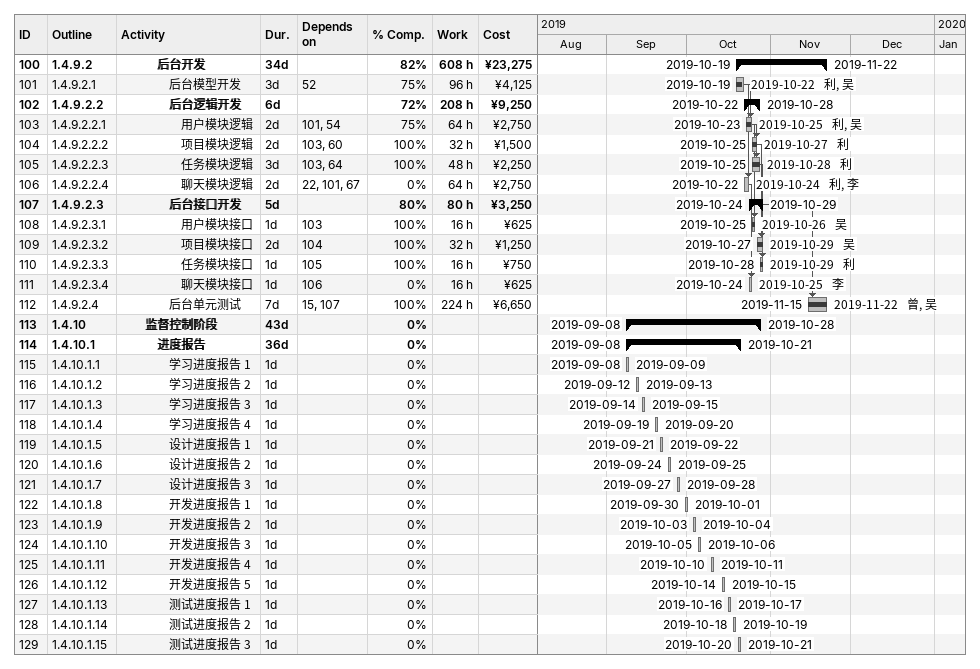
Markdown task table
| ID | WBS | Task | Duration | Start | Finish | Predecessors | Resources | % complete | Work (h) | Cost (¥) |
|---|---|---|---|---|---|---|---|---|---|---|
| 100 | 1.4.9.2 | **后台开发** | 34d | 2019-10-19 | 2019-11-22 |  |  | 82 | 608 | 23275 |
| 101 | 1.4.9.2.1 | 后台模型开发 | 3d | 2019-10-19 | 2019-10-22 | 52 | 利, 吴 | 75 | 96 | 4125 |
| 102 | 1.4.9.2.2 | **后台逻辑开发** | 6d | 2019-10-22 | 2019-10-28 |  |  | 72 | 208 | 9250 |
| 103 | 1.4.9.2.2.1 | 用户模块逻辑 | 2d | 2019-10-23 | 2019-10-25 | 101, 54 | 利, 吴 | 75 | 64 | 2750 |
| 104 | 1.4.9.2.2.2 | 项目模块逻辑 | 2d | 2019-10-25 | 2019-10-27 | 103, 60 | 利 | 100 | 32 | 1500 |
| 105 | 1.4.9.2.2.3 | 任务模块逻辑 | 3d | 2019-10-25 | 2019-10-28 | 103, 64 | 利 | 100 | 48 | 2250 |
| 106 | 1.4.9.2.2.4 | 聊天模块逻辑 | 2d | 2019-10-22 | 2019-10-24 | 22, 101, 67 | 利, 李 | 0 | 64 | 2750 |
| 107 | 1.4.9.2.3 | **后台接口开发** | 5d | 2019-10-24 | 2019-10-29 |  |  | 80 | 80 | 3250 |
| 108 | 1.4.9.2.3.1 | 用户模块接口 | 1d | 2019-10-25 | 2019-10-26 | 103 | 吴 | 100 | 16 | 625 |
| 109 | 1.4.9.2.3.2 | 项目模块接口 | 2d | 2019-10-27 | 2019-10-29 | 104 | 吴 | 100 | 32 | 1250 |
| 110 | 1.4.9.2.3.3 | 任务模块接口 | 1d | 2019-10-28 | 2019-10-29 | 105 | 利 | 100 | 16 | 750 |
| 111 | 1.4.9.2.3.4 | 聊天模块接口 | 1d | 2019-10-24 | 2019-10-25 | 106 | 李 | 0 | 16 | 625 |
| 112 | 1.4.9.2.4 | 后台单元测试 | 7d | 2019-11-15 | 2019-11-22 | 15, 107 | 曾, 吴 | 100 | 224 | 6650 |
| 113 | 1.4.10 | **监督控制阶段** | 43d | 2019-09-08 | 2019-10-28 |  |  | 0 |  |  |
| 114 | 1.4.10.1 | **进度报告** | 36d | 2019-09-08 | 2019-10-21 |  |  | 0 |  |  |
| 115 | 1.4.10.1.1 | 学习进度报告 1 | 1d | 2019-09-08 | 2019-09-09 |  |  | 0 |  |  |
| 116 | 1.4.10.1.2 | 学习进度报告 2 | 1d | 2019-09-12 | 2019-09-13 |  |  | 0 |  |  |
| 117 | 1.4.10.1.3 | 学习进度报告 3 | 1d | 2019-09-14 | 2019-09-15 |  |  | 0 |  |  |
| 118 | 1.4.10.1.4 | 学习进度报告 4 | 1d | 2019-09-19 | 2019-09-20 |  |  | 0 |  |  |
| 119 | 1.4.10.1.5 | 设计进度报告 1 | 1d | 2019-09-21 | 2019-09-22 |  |  | 0 |  |  |
| 120 | 1.4.10.1.6 | 设计进度报告 2 | 1d | 2019-09-24 | 2019-09-25 |  |  | 0 |  |  |
| 121 | 1.4.10.1.7 | 设计进度报告 3 | 1d | 2019-09-27 | 2019-09-28 |  |  | 0 |  |  |
| 122 | 1.4.10.1.8 | 开发进度报告 1 | 1d | 2019-09-30 | 2019-10-01 |  |  | 0 |  |  |
| 123 | 1.4.10.1.9 | 开发进度报告 2 | 1d | 2019-10-03 | 2019-10-04 |  |  | 0 |  |  |
| 124 | 1.4.10.1.10 | 开发进度报告 3 | 1d | 2019-10-05 | 2019-10-06 |  |  | 0 |  |  |
| 125 | 1.4.10.1.11 | 开发进度报告 4 | 1d | 2019-10-10 | 2019-10-11 |  |  | 0 |  |  |
| 126 | 1.4.10.1.12 | 开发进度报告 5 | 1d | 2019-10-14 | 2019-10-15 |  |  | 0 |  |  |
| 127 | 1.4.10.1.13 | 测试进度报告 1 | 1d | 2019-10-16 | 2019-10-17 |  |  | 0 |  |  |
| 128 | 1.4.10.1.14 | 测试进度报告 2 | 1d | 2019-10-18 | 2019-10-19 |  |  | 0 |  |  |
| 129 | 1.4.10.1.15 | 测试进度报告 3 | 1d | 2019-10-20 | 2019-10-21 |  |  | 0 |  |  |
